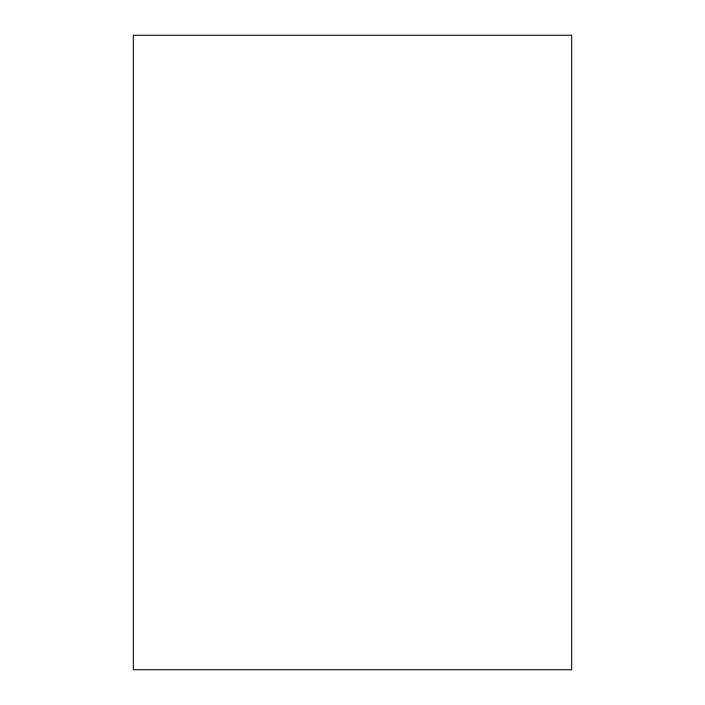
<?xml version="1.0" encoding="UTF-8"?>
<svg xmlns="http://www.w3.org/2000/svg" width="705" height="705" viewBox="0 0 705 705"><rect width="100%" height="100%" fill="white"/><g stroke="black" fill="none" stroke-linecap="round" stroke-linejoin="round"><path stroke-width="1.06" d="M571.667 35.25L133.333 35.25L133.333 669.75L571.667 669.75L571.667 35.25"/></g></svg>
